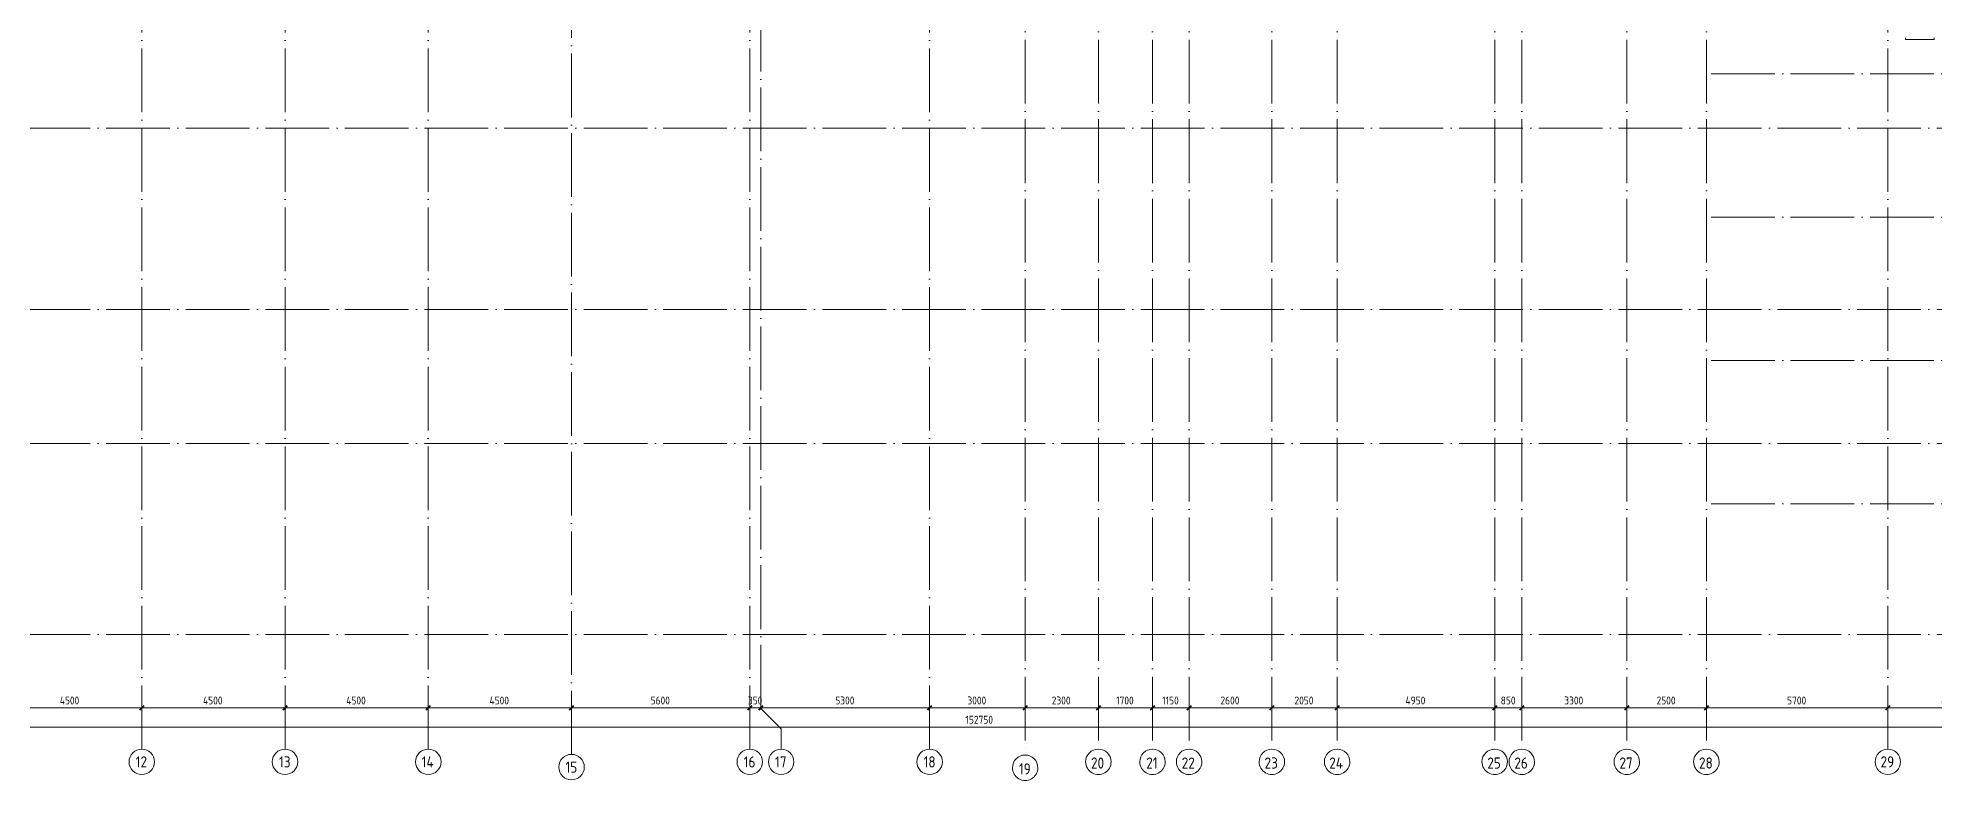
# Model space of a CAD drawing. Header units: millimetres. Extents: x 97 to 214665, y -4577 to 61202.
# Drawn here: x 104285 to 163851, y -4577 to 18755 of the extents above; entities that cross this region are included whole.
import ezdxf

# ---------------------------------------------------------------- set-up
doc = ezdxf.new("R2010")
doc.units = ezdxf.units.MM
doc.linetypes.add('ADSK_Линия сетки', pattern=[2500, 2000, -250, 0, -250])
for name, color, linetype, lineweight in [('A-____-____-DIMS', 211, 'Continuous', 9), ('A-____-____-DIMS-100', 211, 'Continuous', 9), ('A-GLAZ-____-OTLN', 151, 'Continuous', 9), ('S-GRID-____-IDEN', 1, 'Continuous', 20), ('S-GRID-____-OTLN', 1, 'Continuous', 9)]:
    doc.layers.add(name, color=color, linetype=linetype, lineweight=lineweight)
doc.styles.add('GOST Common', font='GOST_Common.ttf', dxfattribs={"width": 0.9, "height": 250})
doc.styles.add('GOST Common_2', font='GOST_Common.ttf', dxfattribs={"width": 0.9, "height": 350})
doc.dimstyles.new('ADSK_Основной_2_5_мм', dxfattribs={"dimscale": 304.8, "dimtxt": 0.824897, "dimasz": 0.463911, "dimexe": 0.492126, "dimexo": 0.001615, "dimgap": 0.098425, "dimtad": 1, "dimlfac": 304.8, "dimrnd": 0.01, "dimdsep": 46, "dimtxsty": 'GOST Common', "dimblk1": 'OBLIQUE', "dimblk2": 'OBLIQUE', "dimsah": 1, "dimcen": 0.09, "dimdle": 0.492126, "dimazin": 2, "dimtfac": 1, "dimtdec": 4, "dimtix": 1, "dimtmove": 0, "dimatfit": 3, "dimfxl": 1, "dimtvp": 1, "dimtolj": 1, "dimtzin": 0, "dimlwd": 20, "dimlwe": 20, "dimarcsym": 2})
doc.dimstyles.new('ADSK_Основной_2_5_мм_Округление_до_10_мм', dxfattribs={"dimscale": 304.8, "dimtxt": 0.824897, "dimasz": 0.463911, "dimexe": 0.492126, "dimexo": 0.001615, "dimgap": 0.098425, "dimtad": 1, "dimdec": 0, "dimlfac": 304.8, "dimrnd": 10, "dimdsep": 46, "dimtxsty": 'GOST Common', "dimblk1": 'OBLIQUE', "dimblk2": 'OBLIQUE', "dimsah": 1, "dimcen": 0.09, "dimdle": 0.492126, "dimazin": 2, "dimtfac": 1, "dimtdec": 4, "dimtix": 1, "dimtmove": 0, "dimatfit": 3, "dimfxl": 1, "dimtvp": 1, "dimtolj": 1, "dimtzin": 0, "dimlwd": 20, "dimlwe": 20, "dimarcsym": 2})

# ---------------------------------------------------------------- blocks, each defined once
blk = doc.blocks.new('WNW_Отлив1 - Отлив_металлический 2-28596055-О_АИ_ПП_4_200_Целиком')
at = {"layer": 'A-GLAZ-____-OTLN', "color": 10, "lineweight": 5}
for p, q in [((450, 320), (-450, 320)), ((-450, 320), (-450, 270)), ((450, 270), (450, 320))]:
    blk.add_line(p, q, dxfattribs=at)
blk = doc.blocks.new('0083_СОШ675_АР_R22_rvt-1-О_АИ_ПП_4_200_Целиком')
at = {"layer": 'A-GLAZ-____-OTLN', "color": 90, "lineweight": 9, "rotation": 180}
blk.add_blockref('WNW_Отлив1 - Отлив_металлический 2-28596055-О_АИ_ПП_4_200_Целиком', (105905, 19025), dxfattribs=at)
blk = doc.blocks.new('Ось сетки - Круг_Ø8 мм-8258-О_АИ_ПП_4_200_Целиком')
at = {"layer": 'S-GRID-____-IDEN'}
for start, end in [(360, 180), (180, 360)]:
    blk.add_arc((0, 0), 4, start, end, dxfattribs=at)
blk = doc.blocks.new('DIMBLOCK1-О_АИ_ПП_4_200_Целиком')
at = {"layer": 'A-____-____-DIMS-100', "lineweight": 20}
for p, q in [((57348, -2883), (210398, -2883)), ((57498, -2933), (57498, -2733)), ((57498, -2883), (57498, -2933)), ((210248, -2933), (210248, -2733)), ((210248, -2883), (210248, -2933))]:
    blk.add_line(p, q, dxfattribs=at)
at = {"layer": 'A-____-____-DIMS-100', "lineweight": 40}
for p, q in [((57498, -2883), (57427, -2954)), ((57498, -2883), (57569, -2812)), ((210248, -2883), (210177, -2954)), ((210248, -2883), (210319, -2812))]:
    blk.add_line(p, q, dxfattribs=at)
at = {"layer": 'A-____-____-DIMS-100', "color": 0, "lineweight": 20, "insert": (133424, -2526), "char_height": 250, "width": 1079.01, "attachment_point": 1, "line_spacing_factor": 1.022761, "style": 'GOST Common'}
blk.add_mtext('152750', dxfattribs=at)
blk = doc.blocks.new('_Oblique')
at = {"color": 0, "linetype": 'ByBlock', "lineweight": -2}
blk.add_line((-0.5, -0.5), (0.5, 0.5), dxfattribs=at)
blk = doc.blocks.new('DIMBLOCK19-О_АИ_ПП_4_200_Целиком')
at = {"layer": 'A-____-____-DIMS-100', "lineweight": 40}
for p, q in [((103048, -2279), (102977, -2349)), ((103048, -2279), (103119, -2208)), ((107548, -2279), (107477, -2349)), ((107548, -2279), (107619, -2208))]:
    blk.add_line(p, q, dxfattribs=at)
at = {"layer": 'A-____-____-DIMS-100', "lineweight": 20}
for p, q in [((103048, -2329), (103048, -2129)), ((103048, -2279), (107548, -2279)), ((103048, -2279), (103048, -2329)), ((107548, -2329), (107548, -2129)), ((107548, -2279), (107548, -2329))]:
    blk.add_line(p, q, dxfattribs=at)
at = {"layer": 'A-____-____-DIMS-100', "color": 0, "lineweight": 20, "insert": (104972, -1922), "char_height": 250, "width": 782.41, "attachment_point": 1, "line_spacing_factor": 1.022761, "style": 'GOST Common'}
blk.add_mtext('4500', dxfattribs=at)
blk = doc.blocks.new('DIMBLOCK20-О_АИ_ПП_4_200_Целиком')
at = {"layer": 'A-____-____-DIMS-100', "lineweight": 40}
for p, q in [((107548, -2279), (107477, -2349)), ((107548, -2279), (107619, -2208)), ((112048, -2279), (111977, -2349)), ((112048, -2279), (112119, -2208))]:
    blk.add_line(p, q, dxfattribs=at)
at = {"layer": 'A-____-____-DIMS-100', "lineweight": 20}
for p, q in [((107548, -2329), (107548, -2129)), ((107548, -2279), (112048, -2279)), ((107548, -2279), (107548, -2329)), ((112048, -2329), (112048, -2129)), ((112048, -2279), (112048, -2329))]:
    blk.add_line(p, q, dxfattribs=at)
at = {"layer": 'A-____-____-DIMS-100', "color": 0, "lineweight": 20, "insert": (109472, -1922), "char_height": 250, "width": 782.41, "attachment_point": 1, "line_spacing_factor": 1.022761, "style": 'GOST Common'}
blk.add_mtext('4500', dxfattribs=at)
blk = doc.blocks.new('DIMBLOCK21-О_АИ_ПП_4_200_Целиком')
at = {"layer": 'A-____-____-DIMS-100', "lineweight": 40}
for p, q in [((112048, -2279), (111977, -2349)), ((112048, -2279), (112119, -2208)), ((116548, -2279), (116477, -2349)), ((116548, -2279), (116619, -2208))]:
    blk.add_line(p, q, dxfattribs=at)
at = {"layer": 'A-____-____-DIMS-100', "lineweight": 20}
for p, q in [((112048, -2329), (112048, -2129)), ((112048, -2279), (116548, -2279)), ((112048, -2279), (112048, -2329)), ((116548, -2329), (116548, -2129)), ((116548, -2279), (116548, -2329))]:
    blk.add_line(p, q, dxfattribs=at)
at = {"layer": 'A-____-____-DIMS-100', "color": 0, "lineweight": 20, "insert": (113972, -1922), "char_height": 250, "width": 782.41, "attachment_point": 1, "line_spacing_factor": 1.022761, "style": 'GOST Common'}
blk.add_mtext('4500', dxfattribs=at)
blk = doc.blocks.new('DIMBLOCK22-О_АИ_ПП_4_200_Целиком')
at = {"layer": 'A-____-____-DIMS-100', "lineweight": 40}
for p, q in [((116548, -2279), (116477, -2349)), ((116548, -2279), (116619, -2208)), ((121048, -2279), (120977, -2349)), ((121048, -2279), (121119, -2208))]:
    blk.add_line(p, q, dxfattribs=at)
at = {"layer": 'A-____-____-DIMS-100', "lineweight": 20}
for p, q in [((116548, -2329), (116548, -2129)), ((116548, -2279), (121048, -2279)), ((116548, -2279), (116548, -2329)), ((121048, -2329), (121048, -2129)), ((121048, -2279), (121048, -2329))]:
    blk.add_line(p, q, dxfattribs=at)
at = {"layer": 'A-____-____-DIMS-100', "color": 0, "lineweight": 20, "insert": (118472, -1922), "char_height": 250, "width": 782.41, "attachment_point": 1, "line_spacing_factor": 1.022761, "style": 'GOST Common'}
blk.add_mtext('4500', dxfattribs=at)
blk = doc.blocks.new('DIMBLOCK23-О_АИ_ПП_4_200_Целиком')
at = {"layer": 'A-____-____-DIMS-100', "lineweight": 40}
for p, q in [((121048, -2279), (120977, -2349)), ((121048, -2279), (121119, -2208)), ((126648, -2279), (126577, -2349)), ((126648, -2279), (126719, -2208))]:
    blk.add_line(p, q, dxfattribs=at)
at = {"layer": 'A-____-____-DIMS-100', "lineweight": 20}
for p, q in [((121048, -2329), (121048, -2129)), ((121048, -2279), (126648, -2279)), ((121048, -2279), (121048, -2329)), ((126648, -2329), (126648, -2129)), ((126648, -2279), (126648, -2329))]:
    blk.add_line(p, q, dxfattribs=at)
at = {"layer": 'A-____-____-DIMS-100', "color": 0, "lineweight": 20, "insert": (123533, -1922), "char_height": 250, "width": 756.84, "attachment_point": 1, "line_spacing_factor": 1.022761, "style": 'GOST Common'}
blk.add_mtext('5600', dxfattribs=at)
blk = doc.blocks.new('DIMBLOCK24-О_АИ_ПП_4_200_Целиком')
at = {"layer": 'A-____-____-DIMS-100', "lineweight": 40}
for p, q in [((126648, -2279), (126577, -2349)), ((126648, -2279), (126719, -2208)), ((126998, -2279), (126927, -2349)), ((126998, -2279), (127069, -2208))]:
    blk.add_line(p, q, dxfattribs=at)
at = {"layer": 'A-____-____-DIMS-100', "lineweight": 20}
for p, q in [((126648, -2329), (126648, -2129)), ((126648, -2279), (126998, -2279)), ((126648, -2279), (126648, -2329)), ((126998, -2329), (126998, -2129)), ((126998, -2279), (126998, -2329))]:
    blk.add_line(p, q, dxfattribs=at)
at = {"layer": 'A-____-____-DIMS-100', "color": 0, "lineweight": 20, "insert": (126587, -1922), "char_height": 250, "width": 567.63, "attachment_point": 1, "line_spacing_factor": 1.022761, "style": 'GOST Common'}
blk.add_mtext('350', dxfattribs=at)
blk = doc.blocks.new('DIMBLOCK25-О_АИ_ПП_4_200_Целиком')
at = {"layer": 'A-____-____-DIMS-100', "lineweight": 40}
for p, q in [((126998, -2279), (126927, -2349)), ((126998, -2279), (127069, -2208)), ((132298, -2279), (132227, -2349)), ((132298, -2279), (132369, -2208))]:
    blk.add_line(p, q, dxfattribs=at)
at = {"layer": 'A-____-____-DIMS-100', "lineweight": 20}
for p, q in [((126998, -2329), (126998, -2129)), ((126998, -2279), (132298, -2279)), ((126998, -2279), (126998, -2329)), ((132298, -2329), (132298, -2129)), ((132298, -2279), (132298, -2329))]:
    blk.add_line(p, q, dxfattribs=at)
at = {"layer": 'A-____-____-DIMS-100', "color": 0, "lineweight": 20, "insert": (129333, -1922), "char_height": 250, "width": 756.84, "attachment_point": 1, "line_spacing_factor": 1.022761, "style": 'GOST Common'}
blk.add_mtext('5300', dxfattribs=at)
blk = doc.blocks.new('DIMBLOCK26-О_АИ_ПП_4_200_Целиком')
at = {"layer": 'A-____-____-DIMS-100', "lineweight": 40}
for p, q in [((132298, -2279), (132227, -2349)), ((132298, -2279), (132369, -2208)), ((135298, -2279), (135227, -2349)), ((135298, -2279), (135369, -2208))]:
    blk.add_line(p, q, dxfattribs=at)
at = {"layer": 'A-____-____-DIMS-100', "lineweight": 20}
for p, q in [((132298, -2329), (132298, -2129)), ((132298, -2279), (135298, -2279)), ((132298, -2279), (132298, -2329)), ((135298, -2329), (135298, -2129)), ((135298, -2279), (135298, -2329))]:
    blk.add_line(p, q, dxfattribs=at)
at = {"layer": 'A-____-____-DIMS-100', "color": 0, "lineweight": 20, "insert": (133483, -1922), "char_height": 250, "width": 756.84, "attachment_point": 1, "line_spacing_factor": 1.022761, "style": 'GOST Common'}
blk.add_mtext('3000', dxfattribs=at)
blk = doc.blocks.new('DIMBLOCK27-О_АИ_ПП_4_200_Целиком')
at = {"layer": 'A-____-____-DIMS-100', "lineweight": 40}
for p, q in [((135298, -2279), (135227, -2349)), ((135298, -2279), (135369, -2208)), ((137598, -2279), (137527, -2349)), ((137598, -2279), (137669, -2208))]:
    blk.add_line(p, q, dxfattribs=at)
at = {"layer": 'A-____-____-DIMS-100', "lineweight": 20}
for p, q in [((135298, -2329), (135298, -2129)), ((135298, -2279), (137598, -2279)), ((135298, -2279), (135298, -2329)), ((137598, -2329), (137598, -2129)), ((137598, -2279), (137598, -2329))]:
    blk.add_line(p, q, dxfattribs=at)
at = {"layer": 'A-____-____-DIMS-100', "color": 0, "lineweight": 20, "insert": (136133, -1922), "char_height": 250, "width": 756.84, "attachment_point": 1, "line_spacing_factor": 1.022761, "style": 'GOST Common'}
blk.add_mtext('2300', dxfattribs=at)
blk = doc.blocks.new('DIMBLOCK28-О_АИ_ПП_4_200_Целиком')
at = {"layer": 'A-____-____-DIMS-100', "lineweight": 40}
for p, q in [((137598, -2279), (137527, -2349)), ((137598, -2279), (137669, -2208)), ((139298, -2279), (139227, -2349)), ((139298, -2279), (139369, -2208))]:
    blk.add_line(p, q, dxfattribs=at)
at = {"layer": 'A-____-____-DIMS-100', "lineweight": 20}
for p, q in [((137598, -2329), (137598, -2129)), ((137598, -2279), (139298, -2279)), ((137598, -2279), (137598, -2329)), ((139298, -2329), (139298, -2129)), ((139298, -2279), (139298, -2329))]:
    blk.add_line(p, q, dxfattribs=at)
at = {"layer": 'A-____-____-DIMS-100', "color": 0, "lineweight": 20, "insert": (138156, -1922), "char_height": 250, "width": 700.59, "attachment_point": 1, "line_spacing_factor": 1.022761, "style": 'GOST Common'}
blk.add_mtext('1700', dxfattribs=at)
blk = doc.blocks.new('DIMBLOCK29-О_АИ_ПП_4_200_Целиком')
at = {"layer": 'A-____-____-DIMS-100', "lineweight": 40}
for p, q in [((139298, -2279), (139227, -2349)), ((139298, -2279), (139369, -2208)), ((140448, -2279), (140377, -2349)), ((140448, -2279), (140519, -2208))]:
    blk.add_line(p, q, dxfattribs=at)
at = {"layer": 'A-____-____-DIMS-100', "lineweight": 20}
for p, q in [((139298, -2329), (139298, -2129)), ((139298, -2279), (140448, -2279)), ((139298, -2279), (139298, -2329)), ((140448, -2329), (140448, -2129)), ((140448, -2279), (140448, -2329))]:
    blk.add_line(p, q, dxfattribs=at)
at = {"layer": 'A-____-____-DIMS-100', "color": 0, "lineweight": 20, "insert": (139605, -1922), "char_height": 250, "width": 644.34, "attachment_point": 1, "line_spacing_factor": 1.022761, "style": 'GOST Common'}
blk.add_mtext('1150', dxfattribs=at)
blk = doc.blocks.new('DIMBLOCK30-О_АИ_ПП_4_200_Целиком')
at = {"layer": 'A-____-____-DIMS-100', "lineweight": 40}
for p, q in [((140448, -2279), (140377, -2349)), ((140448, -2279), (140519, -2208)), ((143048, -2279), (142977, -2349)), ((143048, -2279), (143119, -2208))]:
    blk.add_line(p, q, dxfattribs=at)
at = {"layer": 'A-____-____-DIMS-100', "lineweight": 20}
for p, q in [((140448, -2329), (140448, -2129)), ((140448, -2279), (143048, -2279)), ((140448, -2279), (140448, -2329)), ((143048, -2329), (143048, -2129)), ((143048, -2279), (143048, -2329))]:
    blk.add_line(p, q, dxfattribs=at)
at = {"layer": 'A-____-____-DIMS-100', "color": 0, "lineweight": 20, "insert": (141433, -1922), "char_height": 250, "width": 756.84, "attachment_point": 1, "line_spacing_factor": 1.022761, "style": 'GOST Common'}
blk.add_mtext('2600', dxfattribs=at)
blk = doc.blocks.new('DIMBLOCK31-О_АИ_ПП_4_200_Целиком')
at = {"layer": 'A-____-____-DIMS-100', "lineweight": 40}
for p, q in [((143048, -2279), (142977, -2349)), ((143048, -2279), (143119, -2208)), ((145098, -2279), (145027, -2349)), ((145098, -2279), (145169, -2208))]:
    blk.add_line(p, q, dxfattribs=at)
at = {"layer": 'A-____-____-DIMS-100', "lineweight": 20}
for p, q in [((143048, -2329), (143048, -2129)), ((143048, -2279), (145098, -2279)), ((143048, -2279), (143048, -2329)), ((145098, -2329), (145098, -2129)), ((145098, -2279), (145098, -2329))]:
    blk.add_line(p, q, dxfattribs=at)
at = {"layer": 'A-____-____-DIMS-100', "color": 0, "lineweight": 20, "insert": (143758, -1922), "char_height": 250, "width": 756.84, "attachment_point": 1, "line_spacing_factor": 1.022761, "style": 'GOST Common'}
blk.add_mtext('2050', dxfattribs=at)
blk = doc.blocks.new('DIMBLOCK32-О_АИ_ПП_4_200_Целиком')
at = {"layer": 'A-____-____-DIMS-100', "lineweight": 40}
for p, q in [((145098, -2279), (145027, -2349)), ((145098, -2279), (145169, -2208)), ((150048, -2279), (149977, -2349)), ((150048, -2279), (150119, -2208))]:
    blk.add_line(p, q, dxfattribs=at)
at = {"layer": 'A-____-____-DIMS-100', "lineweight": 20}
for p, q in [((145098, -2329), (145098, -2129)), ((145098, -2279), (150048, -2279)), ((145098, -2279), (145098, -2329)), ((150048, -2329), (150048, -2129)), ((150048, -2279), (150048, -2329))]:
    blk.add_line(p, q, dxfattribs=at)
at = {"layer": 'A-____-____-DIMS-100', "color": 0, "lineweight": 20, "insert": (147247, -1922), "char_height": 250, "width": 782.41, "attachment_point": 1, "line_spacing_factor": 1.022761, "style": 'GOST Common'}
blk.add_mtext('4950', dxfattribs=at)
blk = doc.blocks.new('DIMBLOCK33-О_АИ_ПП_4_200_Целиком')
at = {"layer": 'A-____-____-DIMS-100', "lineweight": 40}
for p, q in [((150048, -2279), (149977, -2349)), ((150048, -2279), (150119, -2208)), ((150898, -2279), (150827, -2349)), ((150898, -2279), (150969, -2208))]:
    blk.add_line(p, q, dxfattribs=at)
at = {"layer": 'A-____-____-DIMS-100', "lineweight": 20}
for p, q in [((150048, -2329), (150048, -2129)), ((150048, -2279), (150898, -2279)), ((150048, -2279), (150048, -2329)), ((150898, -2329), (150898, -2129)), ((150898, -2279), (150898, -2329))]:
    blk.add_line(p, q, dxfattribs=at)
at = {"layer": 'A-____-____-DIMS-100', "color": 0, "lineweight": 20, "insert": (150237, -1922), "char_height": 250, "width": 567.63, "attachment_point": 1, "line_spacing_factor": 1.022761, "style": 'GOST Common'}
blk.add_mtext('850', dxfattribs=at)
blk = doc.blocks.new('DIMBLOCK34-О_АИ_ПП_4_200_Целиком')
at = {"layer": 'A-____-____-DIMS-100', "lineweight": 40}
for p, q in [((150898, -2279), (150827, -2349)), ((150898, -2279), (150969, -2208)), ((154198, -2279), (154127, -2349)), ((154198, -2279), (154269, -2208))]:
    blk.add_line(p, q, dxfattribs=at)
at = {"layer": 'A-____-____-DIMS-100', "lineweight": 20}
for p, q in [((150898, -2329), (150898, -2129)), ((150898, -2279), (154198, -2279)), ((150898, -2279), (150898, -2329)), ((154198, -2329), (154198, -2129)), ((154198, -2279), (154198, -2329))]:
    blk.add_line(p, q, dxfattribs=at)
at = {"layer": 'A-____-____-DIMS-100', "color": 0, "lineweight": 20, "insert": (152233, -1922), "char_height": 250, "width": 756.84, "attachment_point": 1, "line_spacing_factor": 1.022761, "style": 'GOST Common'}
blk.add_mtext('3300', dxfattribs=at)
blk = doc.blocks.new('DIMBLOCK35-О_АИ_ПП_4_200_Целиком')
at = {"layer": 'A-____-____-DIMS-100', "lineweight": 40}
for p, q in [((154198, -2279), (154127, -2349)), ((154198, -2279), (154269, -2208)), ((156698, -2279), (156627, -2349)), ((156698, -2279), (156769, -2208))]:
    blk.add_line(p, q, dxfattribs=at)
at = {"layer": 'A-____-____-DIMS-100', "lineweight": 20}
for p, q in [((154198, -2329), (154198, -2129)), ((154198, -2279), (156698, -2279)), ((154198, -2279), (154198, -2329)), ((156698, -2329), (156698, -2129)), ((156698, -2279), (156698, -2329))]:
    blk.add_line(p, q, dxfattribs=at)
at = {"layer": 'A-____-____-DIMS-100', "color": 0, "lineweight": 20, "insert": (155133, -1922), "char_height": 250, "width": 756.84, "attachment_point": 1, "line_spacing_factor": 1.022761, "style": 'GOST Common'}
blk.add_mtext('2500', dxfattribs=at)
blk = doc.blocks.new('DIMBLOCK36-О_АИ_ПП_4_200_Целиком')
at = {"layer": 'A-____-____-DIMS-100', "lineweight": 40}
for p, q in [((156698, -2279), (156627, -2349)), ((156698, -2279), (156769, -2208)), ((162398, -2279), (162327, -2349)), ((162398, -2279), (162469, -2208))]:
    blk.add_line(p, q, dxfattribs=at)
at = {"layer": 'A-____-____-DIMS-100', "lineweight": 20}
for p, q in [((156698, -2329), (156698, -2129)), ((156698, -2279), (162398, -2279)), ((156698, -2279), (156698, -2329)), ((162398, -2329), (162398, -2129)), ((162398, -2279), (162398, -2329))]:
    blk.add_line(p, q, dxfattribs=at)
at = {"layer": 'A-____-____-DIMS-100', "color": 0, "lineweight": 20, "insert": (159233, -1922), "char_height": 250, "width": 756.84, "attachment_point": 1, "line_spacing_factor": 1.022761, "style": 'GOST Common'}
blk.add_mtext('5700', dxfattribs=at)
blk = doc.blocks.new('DIMBLOCK37-О_АИ_ПП_4_200_Целиком')
at = {"layer": 'A-____-____-DIMS-100', "lineweight": 40}
for p, q in [((162398, -2279), (162327, -2349)), ((162398, -2279), (162469, -2208)), ((166398, -2279), (166327, -2349)), ((166398, -2279), (166469, -2208))]:
    blk.add_line(p, q, dxfattribs=at)
at = {"layer": 'A-____-____-DIMS-100', "lineweight": 20}
for p, q in [((162398, -2329), (162398, -2129)), ((162398, -2279), (166398, -2279)), ((162398, -2279), (162398, -2329)), ((166398, -2329), (166398, -2129)), ((166398, -2279), (166398, -2329))]:
    blk.add_line(p, q, dxfattribs=at)
at = {"layer": 'A-____-____-DIMS-100', "color": 0, "lineweight": 20, "insert": (164072, -1922), "char_height": 250, "width": 782.41, "attachment_point": 1, "line_spacing_factor": 1.022761, "style": 'GOST Common'}
blk.add_mtext('4000', dxfattribs=at)

msp = doc.modelspace()

# ---------------------------------------------------------------- linework, layer by layer
at = {"layer": 'S-GRID-____-OTLN', "linetype": 'ADSK_Линия сетки'}
for p, q in [((132298.114412, -3572.657751), (132298.114412, 61202.00513)), ((135298.114412, 61202.00513), (135298.114412, -3758.83936)), ((137598.114412, 61202.00513), (137598.114412, -3572.657751)), ((139298.114412, 61202.00513), (139298.114412, -3572.657751)), ((140448.114541, 61202.00513), (140448.114541, -3572.657751)), ((143048.114541, 61202.00513), (143048.114541, -3572.657751)), ((145098.114412, 61202.00513), (145098.114412, -3572.657751)), ((150048.114412, 61202.00513), (150048.114412, -3572.657751)), ((150898.114745, 61202.00513), (150898.114745, -3572.657751)), ((154198.114745, 61202.00513), (154198.114745, -3572.657751)), ((156698.115079, 61202.00513), (156698.115079, -3572.657751)), ((162398.114998, -3572.657751), (162398.114998, 61202.00513)), ((107548.114412, -3572.657751), (107548.114412, 60644.999414)), ((112048.114412, -3572.657751), (112048.114412, 60644.999414)), ((116548.114412, -3572.657751), (116548.114412, 60644.999414)), ((121048.114388, -3738.83936), (121048.114388, 60644.999414)), ((126648.114412, -3572.657751), (126648.114412, 60644.999414)), ((126998.114412, -2302.657751), (126998.114412, 60644.999414)), ((213846.668489, 17625.060253), (156818.114412, 17625.060253)), ((53928.563196, 15925.000586), (213846.668489, 15925.000586)), ((213846.668489, 13125.11992), (156818.114412, 13125.11992)), ((53928.563196, 10225.000586), (213846.668489, 10225.000586)), ((213846.668489, 8625.060253), (156818.114412, 8625.060253)), ((53928.563196, 6025.000586), (213846.668489, 6025.000586)), ((213846.668489, 4125.11992), (156818.114412, 4125.11992)), ((53928.563196, 25.000586), (213846.668489, 25.000586))]:
    msp.add_line(p, q, dxfattribs=at)
at = {"layer": 'S-GRID-____-OTLN'}
for p, q in [((126998.114412, -2302.657751), (127633.114412, -2937.657751)), ((127633.114412, -2937.657751), (127633.114412, -3572.657751))]:
    msp.add_line(p, q, dxfattribs=at)

# ---------------------------------------------------------------- block references
at = {"color": 250, "lineweight": 5}
msp.add_blockref('0083_СОШ675_АР_R22_rvt-1-О_АИ_ПП_4_200_Целиком', (57498.114412, 0), dxfattribs=at)
at = {"layer": 'S-GRID-____-IDEN', "xscale": 99.99999999999993, "yscale": 99.99999999999993, "zscale": 99.99999999999993}
for p in [(107548.114412, -3972.657751), (112048.114412, -3972.657751), (116548.114412, -3972.657751), (126648.114412, -3972.657751), (127633.114412, -3972.657751), (132298.114412, -3972.657751), (162398.114998, -3972.657751), (121048.114388, -4138.83936)]:
    msp.add_blockref('Ось сетки - Круг_Ø8 мм-8258-О_АИ_ПП_4_200_Целиком', p, dxfattribs=at)
at = {"layer": 'S-GRID-____-IDEN', "xscale": 99.99999999999993, "yscale": 99.99999999999993, "zscale": 99.99999999999993, "rotation": 180}
for p in [(137598.114412, -3972.657751), (139298.114412, -3972.657751), (140448.114541, -3972.657751), (143048.114541, -3972.657751), (145098.114412, -3972.657751), (150048.114412, -3972.657751), (150898.114745, -3972.657751), (154198.114745, -3972.657751), (156698.115079, -3972.657751), (135298.114412, -4158.83936)]:
    msp.add_blockref('Ось сетки - Круг_Ø8 мм-8258-О_АИ_ПП_4_200_Целиком', p, dxfattribs=at)

# ---------------------------------------------------------------- texts
at = {"layer": 'S-GRID-____-IDEN', "lineweight": 9, "char_height": 350, "attachment_point": 1, "style": 'GOST Common_2'}
for s, insert, width in [('12', (107356.933749, -3800.124393), 461.772), ('13', (111859.633749, -3800.124393), 454.5568125), ('14', (116342.083749, -3800.124393), 497.8479375), ('15', (120856.933724, -3966.306003), 461.772), ('16', (126456.933749, -3800.124393), 461.772), ('17', (127441.933749, -3800.124393), 461.772), ('18', (132106.933749, -3800.124393), 461.772), ('19', (135102.295075, -4021.560218), 461.772), ('20', (137366.745075, -3835.378608), 548.35425), ('21', (139102.295075, -3835.378608), 461.772), ('22', (140216.745205, -3835.378608), 548.35425), ('23', (142819.445205, -3835.378608), 541.1390625), ('24', (144851.445075, -3835.378608), 584.4301875), ('25', (149816.745075, -3835.378608), 548.35425), ('26', (150666.745409, -3835.378608), 548.35425), ('27', (153966.745409, -3835.378608), 548.35425), ('28', (156466.745742, -3835.378608), 548.35425), ('29', (162171.384335, -3800.124393), 548.35425)]:
    msp.add_mtext(s, dxfattribs=dict(at, insert=insert, width=width))

# ---------------------------------------------------------------- dimensions: what is measured, and where the dimension line sits
at = {"layer": 'A-____-____-DIMS', "lineweight": 20}
for base, p1, p2, dimstyle, override, picture, middle in [((107548.114412, -2278.602133), (103048.114412, -2178.617234), (107548.114412, -2178.617234), 'ADSK_Основной_2_5_мм_Округление_до_10_мм', {"dimpost": '<>', "dimfxl": 4500}, 'DIMBLOCK19-О_АИ_ПП_4_200_Целиком', (105298.114412, -2123.602133)), ((112048.114412, -2278.602133), (107548.114412, -2178.617234), (112048.114412, -2178.617234), 'ADSK_Основной_2_5_мм_Округление_до_10_мм', {"dimpost": '<>', "dimfxl": 4500}, 'DIMBLOCK20-О_АИ_ПП_4_200_Целиком', (109798.114412, -2123.602133)), ((116548.114412, -2278.602133), (112048.114412, -2178.617234), (116548.114412, -2178.617234), 'ADSK_Основной_2_5_мм_Округление_до_10_мм', {"dimpost": '<>', "dimfxl": 4500}, 'DIMBLOCK21-О_АИ_ПП_4_200_Целиком', (114298.114412, -2123.602133)), ((121048.114388, -2278.602133), (116548.114412, -2178.617234), (121048.114388, -2178.617234), 'ADSK_Основной_2_5_мм_Округление_до_10_мм', {"dimpost": '<>', "dimfxl": 4499.999976}, 'DIMBLOCK22-О_АИ_ПП_4_200_Целиком', (118798.1144, -2123.602133)), ((126648.114412, -2278.602133), (121048.114388, -2178.617234), (126648.114412, -2178.617234), 'ADSK_Основной_2_5_мм_Округление_до_10_мм', {"dimpost": '<>', "dimfxl": 5600.000024}, 'DIMBLOCK23-О_АИ_ПП_4_200_Целиком', (123848.1144, -2123.602133)), ((126998.114412, -2278.602133), (126648.114412, -2178.617234), (126998.114412, -2178.617234), 'ADSK_Основной_2_5_мм_Округление_до_10_мм', {"dimpost": '<>', "dimfxl": 350}, 'DIMBLOCK24-О_АИ_ПП_4_200_Целиком', (126823.114412, -2123.602133)), ((132298.114412, -2278.602133), (126998.114412, -2178.617234), (132298.114412, -2178.617234), 'ADSK_Основной_2_5_мм_Округление_до_10_мм', {"dimpost": '<>', "dimfxl": 5300}, 'DIMBLOCK25-О_АИ_ПП_4_200_Целиком', (129648.114412, -2123.602133)), ((135298.114412, -2278.602133), (132298.114412, -2178.617234), (135298.114412, -2178.617234), 'ADSK_Основной_2_5_мм_Округление_до_10_мм', {"dimpost": '<>', "dimfxl": 3000}, 'DIMBLOCK26-О_АИ_ПП_4_200_Целиком', (133798.114412, -2123.602133)), ((137598.114412, -2278.602133), (135298.114412, -2178.617234), (137598.114412, -2178.617234), 'ADSK_Основной_2_5_мм_Округление_до_10_мм', {"dimpost": '<>', "dimfxl": 2300}, 'DIMBLOCK27-О_АИ_ПП_4_200_Целиком', (136448.114412, -2123.602133)), ((139298.114412, -2278.602133), (137598.114412, -2178.617234), (139298.114412, -2178.617234), 'ADSK_Основной_2_5_мм_Округление_до_10_мм', {"dimpost": '<>', "dimfxl": 1700}, 'DIMBLOCK28-О_АИ_ПП_4_200_Целиком', (138448.114412, -2123.602133)), ((140448.114541, -2278.602133), (139298.114412, -2178.617234), (140448.114541, -2178.617234), 'ADSK_Основной_2_5_мм_Округление_до_10_мм', {"dimpost": '<>', "dimfxl": 1150.00013}, 'DIMBLOCK29-О_АИ_ПП_4_200_Целиком', (139873.114477, -2123.602133)), ((143048.114541, -2278.602133), (140448.114541, -2178.617234), (143048.114541, -2178.617234), 'ADSK_Основной_2_5_мм_Округление_до_10_мм', {"dimpost": '<>', "dimfxl": 2600}, 'DIMBLOCK30-О_АИ_ПП_4_200_Целиком', (141748.114541, -2123.602133)), ((145098.114412, -2278.602133), (143048.114541, -2178.617234), (145098.114412, -2178.617234), 'ADSK_Основной_2_5_мм_Округление_до_10_мм', {"dimpost": '<>', "dimfxl": 2049.99987}, 'DIMBLOCK31-О_АИ_ПП_4_200_Целиком', (144073.114477, -2123.602133)), ((150048.114412, -2278.602133), (145098.114412, -2178.617234), (150048.114412, -2178.617234), 'ADSK_Основной_2_5_мм_Округление_до_10_мм', {"dimpost": '<>', "dimfxl": 4950}, 'DIMBLOCK32-О_АИ_ПП_4_200_Целиком', (147573.114412, -2123.602133)), ((150898.114745, -2278.602133), (150048.114412, -2178.617234), (150898.114745, -2178.617234), 'ADSK_Основной_2_5_мм_Округление_до_10_мм', {"dimpost": '<>', "dimfxl": 850.000334}, 'DIMBLOCK33-О_АИ_ПП_4_200_Целиком', (150473.114579, -2123.602133)), ((154198.114745, -2278.602133), (150898.114745, -2178.617234), (154198.114745, -2178.617234), 'ADSK_Основной_2_5_мм_Округление_до_10_мм', {"dimpost": '<>', "dimfxl": 3300}, 'DIMBLOCK34-О_АИ_ПП_4_200_Целиком', (152548.114745, -2123.602133)), ((156698.115079, -2278.602133), (154198.114745, -2178.617234), (156698.115079, -2178.617234), 'ADSK_Основной_2_5_мм_Округление_до_10_мм', {"dimpost": '<>', "dimfxl": 2500.000333}, 'DIMBLOCK35-О_АИ_ПП_4_200_Целиком', (155448.114912, -2123.602133)), ((162398.114998, -2278.602133), (156698.115079, -2178.617234), (162398.114998, -2178.617234), 'ADSK_Основной_2_5_мм_Округление_до_10_мм', {"dimpost": '<>', "dimfxl": 5699.999919}, 'DIMBLOCK36-О_АИ_ПП_4_200_Целиком', (159548.115038, -2123.602133)), ((166398.11526, -2278.602133), (162398.114998, -2178.617234), (166398.11526, -2178.617234), 'ADSK_Основной_2_5_мм_Округление_до_10_мм', {"dimpost": '<>', "dimfxl": 4000.000262}, 'DIMBLOCK37-О_АИ_ПП_4_200_Целиком', (164398.115129, -2123.602133)), ((210248.1154118509, -2883.1170817768), (57498.1144118506, -2783.1321829165), (210248.1154118509, -2783.132182917), 'ADSK_Основной_2_5_мм', {"dimpost": '<>', "dimfxl": 152750.001}, 'DIMBLOCK1-О_АИ_ПП_4_200_Целиком', (133873.1149118508, -2728.1170817768))]:
    dim = msp.add_linear_dim(base=base, p1=p1, p2=p2, dimstyle=dimstyle, override=override, dxfattribs=at)
    dim.commit()
    dim.dimension.update_dxf_attribs({"geometry": picture, "text_midpoint": middle})

doc.saveas('drawing.dxf')
